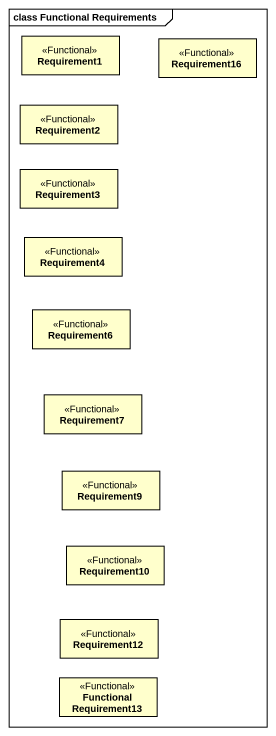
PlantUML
@startuml
mainframe class Functional Requirements
hide circle
hide empty members
class Requirement1 <<Functional>>
class Requirement16 <<Functional>>
class Requirement2 <<Functional>>
class Requirement3 <<Functional>>
class Requirement4 <<Functional>>
class Requirement6 <<Functional>>
class Requirement7 <<Functional>>
class Requirement9 <<Functional>>
class Requirement10 <<Functional>>
class Requirement12 <<Functional>>
class "Functional Requirement13" as Functional_Requirement13 <<Functional>>
@enduml
